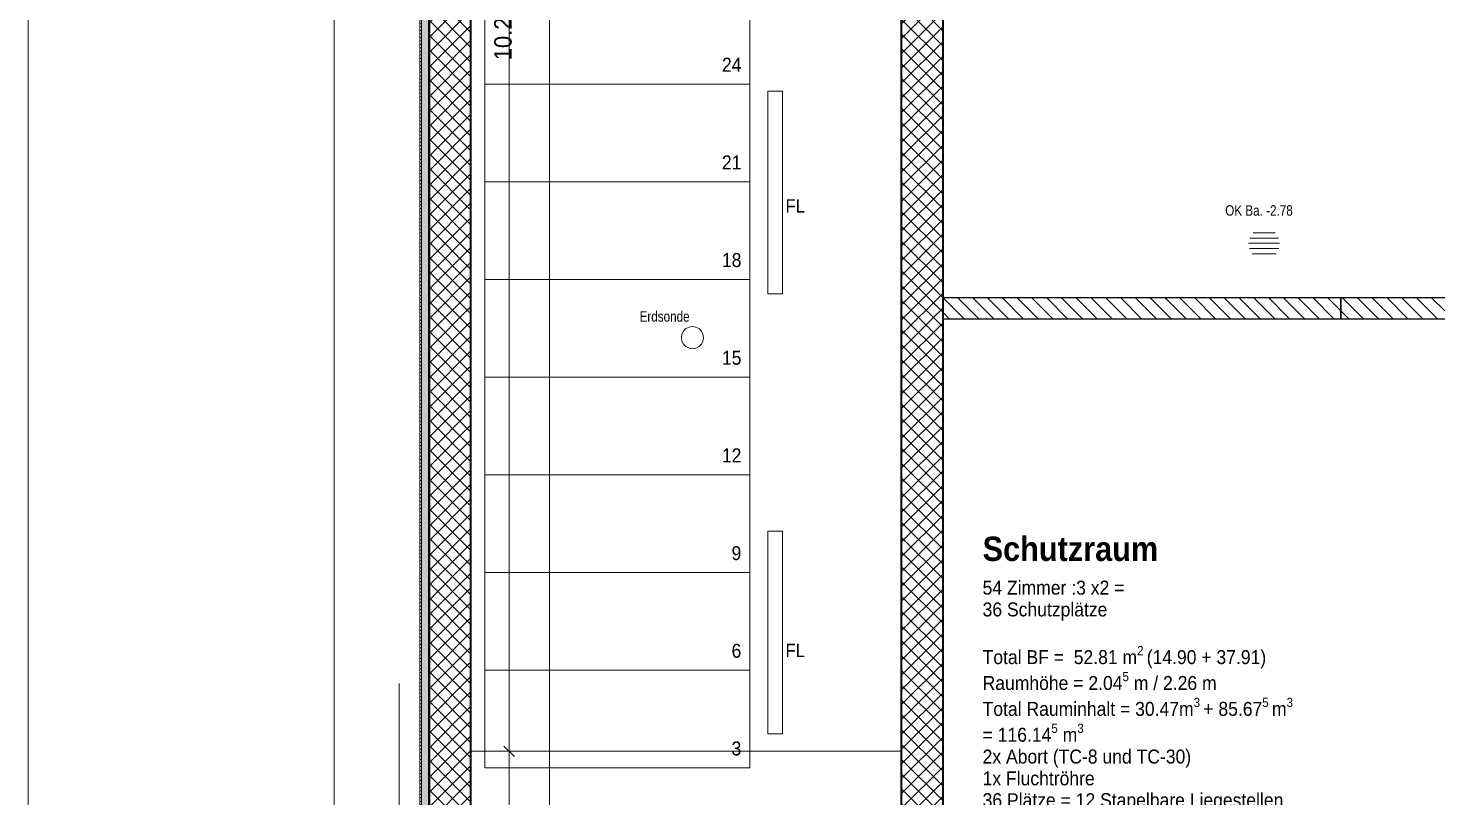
# Model space of a CAD drawing. Header units: metres. Extents: x -0.64 to 0.89, y -0.01 to 0.61.
# Drawn here: x 0.005 to 0.2081, y 0.2923 to 0.4024 of the extents above; entities that cross this region are included whole.
import ezdxf
from ezdxf.xclip import XClip

# ---------------------------------------------------------------- set-up
doc = ezdxf.new("R2010")
doc.units = ezdxf.units.M
doc.header["$MEASUREMENT"] = 0
doc.header["$XCLIPFRAME"] = 0
for name, pattern in [('Strich 2', [0.002822, 0.001411, -0.001411]), ('Strichpunkt 6_2_2mm Schnitt', [0.01, 0.006, -0.002, 0, -0.002]), ('Strichpunkt 9_2_2mm', [0.013, 0.009, -0.002, 0, -0.002])]:
    doc.linetypes.add(name, pattern=pattern)
for name, color, linetype in [('010 Aussenwände', 7, 'Continuous'), ('011_Stift 1.Grau', 7, 'Continuous'), ('011_Stift 2.Gelb', 7, 'Continuous'), ('015 Innenwände', 7, 'Continuous'), ('015 Innenwände Bauteilschraffuren', 7, 'Continuous'), ('015 Innenwände Schichttrennlinien', 7, 'Continuous'), ('055 Treppe 2D', 7, 'Continuous'), ('107 Schutzraum', 7, 'Continuous'), ('107 Schutzraum Schichttrennlinien', 7, 'Continuous'), ('160 Beschriftungen Ausführung', 7, 'Continuous'), ('340 Schutzraum', 7, 'Continuous'), ('910 Layout Planrahmen', 7, 'Continuous')]:
    doc.layers.add(name, color=color, linetype=linetype)
doc.styles.add('ERSTELLTER_STIL_3', font='Arial.ttf', dxfattribs={"width": 0.8})
doc.styles.add('ERSTELLTER_STIL_5', font='Arial.ttf', dxfattribs={"width": 0.9})
doc.styles.add('ERSTELLTER_STIL_6', font='Arial Bold.ttf', dxfattribs={"width": 0.9})
pattern_1 = [(45, (0.5632625, 0.7045894), (-0.0010606602, 0.0010606602), []), (135, (0.5632625, 0.7045894), (0.0010606602, 0.0010606602), [])]
pattern_2 = [(315, (0.5632625, 0.7045894), (0.00106066, 0.00106066), [])]

# ---------------------------------------------------------------- blocks, each defined once
blk = doc.blocks.new('*X16')
at = {"layer": '015 Innenwände Bauteilschraffuren', "linetype": 'Continuous', "lineweight": 0, "true_color": 0x000000}
for points in [[(0.06235, 0.39259), (0.06245, 0.39259), (0.06245, 0.40059), (0.06235, 0.40059)], [(0.06235, 0.37659), (0.06245, 0.37659), (0.06245, 0.38459), (0.06235, 0.38459)], [(0.06235, 0.36059), (0.06245, 0.36059), (0.06245, 0.36859), (0.06235, 0.36859)], [(0.06235, 0.34459), (0.06245, 0.34459), (0.06245, 0.35259), (0.06235, 0.35259)], [(0.06235, 0.32859), (0.06245, 0.32859), (0.06245, 0.33659), (0.06235, 0.33659)], [(0.06235, 0.31259), (0.06245, 0.31259), (0.06245, 0.32059), (0.06235, 0.32059)], [(0.06235, 0.29659), (0.06245, 0.29659), (0.06245, 0.30459), (0.06235, 0.30459)]]:
    blk.add_hatch(color=18, dxfattribs=at).paths.add_polyline_path(points)
blk = doc.blocks.new('Zeichnung_2_1', base_point=(0.56326, 0.70459))
at = {"layer": '010 Aussenwände', "linetype": 'Continuous', "lineweight": 13}
h = blk.add_hatch(dxfattribs=at)
h.set_pattern_fill('Layout___Dämmstoff__allg_8F', color=9, style=0, pattern_type=2)
h.set_pattern_definition([(0, (0.5632625, 0.7045894), (0, 0.00075), [])])
h.paths.add_polyline_path([(0.18062, 0.37311, 0.420859), (0.18062, 0.36993, 0.34992), (0.18373, 0.36993, 0.420859), (0.18373, 0.37311, 0.407599)])
at = {"layer": '015 Innenwände Bauteilschraffuren', "linetype": 'Continuous', "lineweight": 0, "true_color": 0x000000}
h = blk.add_hatch(dxfattribs=at)
h.set_pattern_fill('Dämmstoff__allgemein_ver_32', color=18, style=0, pattern_type=2)
h.set_pattern_definition([(2e-13, (0.5632625, 0.7045894), (0, 0.0005), [])])
h.paths.add_polyline_path([(0.06115, 0.23968), (0.06135, 0.23968), (0.06135, 0.58068), (0.06115, 0.58068)])
h = blk.add_hatch(dxfattribs=at)
h.set_pattern_fill('Dämmstoff__Polystyrol_XP_F3', color=18, style=0, pattern_type=2)
h.set_pattern_definition([(90, (0.5632625, 0.7045894), (-0.0004330127, 0), [0.00025, -0.0005]), (90, (0.563046, 0.7049644), (-0.0004330127, 0), [0.00025, -0.0005]), (150, (0.5632625, 0.7048394), (0.00021650635, 0.000375), [0.00025, -0.0005]), (150, (0.5628295, 0.7048394), (0.00021650635, 0.000375), [0.00025, -0.0005]), (210, (0.5632625, 0.7045894), (-0.00021650635, 0.000375), [0.00025, -0.0005]), (210, (0.5628295, 0.7045894), (-0.00021650635, 0.000375), [0.00025, -0.0005])])
h.paths.add_polyline_path([(0.06135, 0.24068), (0.06235, 0.24068), (0.06235, 0.57968), (0.06135, 0.57968)])
h = blk.add_hatch(dxfattribs=at)
h.set_pattern_fill('Beton_0001', color=18, style=0, pattern_type=2)
h.set_pattern_definition(pattern_1)
h.paths.add_polyline_path([(0.06845, 0.24678), (0.06845, 0.57358), (0.06245, 0.57358), (0.06245, 0.24678)])
h = blk.add_hatch(dxfattribs=at)
h.set_pattern_fill('Beton_0001', color=18, style=0, pattern_type=2)
h.set_pattern_definition(pattern_1)
h.paths.add_polyline_path([(0.13615, 0.24578), (0.13615, 0.40533), (0.13015, 0.40533), (0.13015, 0.24578)])
h = blk.add_hatch(dxfattribs=at)
h.set_pattern_fill('Kalksandstein_0001', color=18, style=0, pattern_type=2)
h.set_pattern_definition(pattern_2)
h.paths.add_polyline_path([(0.19317, 0.36378), (0.13615, 0.36378), (0.13615, 0.36078), (0.19317, 0.36078)])
h = blk.add_hatch(dxfattribs=at)
h.set_pattern_fill('Kalksandstein_0001', color=18, style=0, pattern_type=2)
h.set_pattern_definition(pattern_2)
h.paths.add_polyline_path([(0.20806, 0.36378), (0.19317, 0.36378), (0.19317, 0.36078), (0.20806, 0.36078)])
at = {"layer": '011_Stift 1.Grau', "color": 1, "linetype": 'Continuous', "lineweight": 13, "ltscale": 1000, "flags": 128}
blk.add_lwpolyline([(0.10181, 0.35803), (0.10172, 0.35854), (0.10151, 0.35901), (0.10117, 0.35935), (0.10071, 0.35956), (0.1002, 0.35964), (0.09974, 0.35956), (0.09927, 0.35935), (0.09893, 0.35901), (0.09868, 0.35854), (0.09863, 0.35803), (0.09868, 0.35757), (0.09893, 0.35711), (0.09927, 0.35677), (0.09974, 0.35655), (0.1002, 0.35647), (0.10071, 0.35655), (0.10117, 0.35677), (0.10151, 0.35711), (0.10172, 0.35757)], close=True, dxfattribs=at)
at = {"layer": '011_Stift 2.Gelb', "color": 7, "linetype": 'Strichpunkt 6_2_2mm Schnitt', "lineweight": 20, "ltscale": 1000}
blk.add_line((0.06845, 0.29878), (0.13015, 0.29878), dxfattribs=at)
at = {"layer": '015 Innenwände', "color": 7, "linetype": 'Strichpunkt 9_2_2mm', "lineweight": 13, "ltscale": 1000}
blk.add_line((0.05815, 0.30848), (0.05815, 0.23648), dxfattribs=at)
at = {"layer": '015 Innenwände', "color": 7, "linetype": 'Continuous', "lineweight": 13, "ltscale": 1000, "flags": 128}
blk.add_lwpolyline([(0.06115, 0.58088), (0.06115, 0.23968)], dxfattribs=at)
at = {"layer": '015 Innenwände', "color": 7, "linetype": 'Continuous', "lineweight": 35, "ltscale": 1000, "flags": 128}
for points in [[(0.06845, 0.24678), (0.06845, 0.57358)], [(0.13015, 0.41133), (0.13015, 0.24678)], [(0.13615, 0.24578), (0.13615, 0.40533)]]:
    blk.add_lwpolyline(points, dxfattribs=at)
at = {"layer": '015 Innenwände', "color": 7, "linetype": 'Continuous', "lineweight": 25, "ltscale": 1000, "flags": 128}
for points in [[(0.19317, 0.36378), (0.13615, 0.36378)], [(0.13615, 0.36378), (0.13615, 0.36078)], [(0.19317, 0.36078), (0.19317, 0.36378)], [(0.20806, 0.36378), (0.19317, 0.36378)], [(0.19317, 0.36378), (0.19317, 0.36078)], [(0.13615, 0.36078), (0.19317, 0.36078)], [(0.19317, 0.36078), (0.20806, 0.36078)]]:
    blk.add_lwpolyline(points, dxfattribs=at)
at = {"layer": '015 Innenwände Schichttrennlinien', "color": 7, "linetype": 'Continuous', "lineweight": 20, "ltscale": 1000}
for p, q in [((0.06135, 0.57968), (0.06135, 0.24068)), ((0.06235, 0.57958), (0.06235, 0.24078))]:
    blk.add_line(p, q, dxfattribs=at)
at = {"layer": '015 Innenwände Schichttrennlinien', "color": 7, "linetype": 'Continuous', "lineweight": 35, "ltscale": 1000}
blk.add_line((0.06245, 0.57358), (0.06245, 0.24678), dxfattribs=at)
at = {"layer": '107 Schutzraum', "color": 7, "linetype": 'Continuous', "lineweight": 13, "ltscale": 1000}
for p, q in [((0.04886, 0.24078), (0.04886, 0.57958)), ((0.07974, 0.24678), (0.07974, 0.57358)), ((0.07393, 0.29878), (0.07393, 0.50458)), ((0.07534, 0.29878), (0.06993, 0.29878)), ((0.07318, 0.29953), (0.07468, 0.29803)), ((0.07393, 0.24678), (0.07393, 0.29878))]:
    blk.add_line(p, q, dxfattribs=at)
at = {"layer": '107 Schutzraum Schichttrennlinien', "color": 7, "linetype": 'Continuous', "lineweight": 13, "ltscale": 1000, "flags": 128}
for points in [[(0.11312, 0.3934), (0.11312, 0.36436), (0.11102, 0.36436), (0.11102, 0.3934)], [(0.11312, 0.33033), (0.11312, 0.3013), (0.11102, 0.3013), (0.11102, 0.33033)]]:
    blk.add_lwpolyline(points, close=True, dxfattribs=at)
at = {"layer": '340 Schutzraum', "color": 7, "linetype": 'Strich 2', "lineweight": 13, "ltscale": 1000}
for p, q in [((0.07045, 0.39438), (0.07045, 0.40838)), ((0.10845, 0.40838), (0.10845, 0.39438)), ((0.07045, 0.38038), (0.07045, 0.39438)), ((0.07045, 0.39438), (0.10845, 0.39438)), ((0.10845, 0.39438), (0.07045, 0.39438)), ((0.10845, 0.39438), (0.10845, 0.38038)), ((0.07045, 0.36638), (0.07045, 0.38038)), ((0.07045, 0.38038), (0.10845, 0.38038)), ((0.10845, 0.38038), (0.07045, 0.38038)), ((0.10845, 0.38038), (0.10845, 0.36638)), ((0.07045, 0.35238), (0.07045, 0.36638)), ((0.07045, 0.36638), (0.10845, 0.36638)), ((0.10845, 0.36638), (0.07045, 0.36638)), ((0.10845, 0.36638), (0.10845, 0.35238)), ((0.07045, 0.33838), (0.07045, 0.35238)), ((0.07045, 0.35238), (0.10845, 0.35238)), ((0.10845, 0.35238), (0.07045, 0.35238)), ((0.10845, 0.35238), (0.10845, 0.33838)), ((0.07045, 0.32438), (0.07045, 0.33838)), ((0.07045, 0.33838), (0.10845, 0.33838)), ((0.10845, 0.33838), (0.07045, 0.33838)), ((0.10845, 0.33838), (0.10845, 0.32438)), ((0.07045, 0.31038), (0.07045, 0.32438)), ((0.07045, 0.32438), (0.10845, 0.32438)), ((0.10845, 0.32438), (0.07045, 0.32438)), ((0.10845, 0.32438), (0.10845, 0.31038)), ((0.07045, 0.29638), (0.07045, 0.31038)), ((0.07045, 0.31038), (0.10845, 0.31038)), ((0.10845, 0.31038), (0.07045, 0.31038)), ((0.10845, 0.31038), (0.10845, 0.29638)), ((0.10845, 0.29638), (0.07045, 0.29638))]:
    blk.add_line(p, q, dxfattribs=at)
at = {"color": 7, "linetype": 'Continuous', "lineweight": 13, "ltscale": 1000}
blk.add_blockref('*X16', (0, 0), dxfattribs=at)
at = {"layer": '055 Treppe 2D', "color": 7, "linetype": 'Continuous', "lineweight": 13, "insert": (0.09263, 0.36033), "char_height": 0.0015, "attachment_point": 7, "style": 'ERSTELLTER_STIL_3'}
blk.add_mtext('\\A1;{\\pql;\\fArial|b0|i0|c0|p0;\\W0.800000;Erdsonde}', dxfattribs=at)
at = {"layer": '107 Schutzraum', "color": 7, "linetype": 'Continuous', "lineweight": 13, "insert": (0.07433, 0.39782), "char_height": 0.0025, "attachment_point": 7, "rotation": 90, "style": 'ERSTELLTER_STIL_5'}
blk.add_mtext('\\A1;{\\pql;\\fArial|b0|i0|c0|p0;\\W0.900000;10.29}', dxfattribs=at)
at = {"layer": '160 Beschriftungen Ausführung', "color": 7, "linetype": 'Continuous', "lineweight": 13, "insert": (0.18628, 0.37552), "char_height": 0.0015, "attachment_point": 9, "style": 'ERSTELLTER_STIL_3'}
blk.add_mtext('\\A1;{\\pqr;\\fArial|b0|i0|c0|p0;\\W0.800000;OK Ba. -2.78}', dxfattribs=at)
at = {"layer": '340 Schutzraum', "color": 7, "linetype": 'Continuous', "lineweight": 13, "attachment_point": 1, "style": 'ERSTELLTER_STIL_5'}
for s, insert, char_height in [('\\A1;{\\pql;\\fArial|b0|i0|c0|p0;\\W0.900000;24}', (0.10444, 0.39818), 0.002), ('\\A1;{\\pql;\\fArial|b0|i0|c0|p0;\\W0.900000;21}', (0.10444, 0.38418), 0.002), ('\\A1;{\\pql;\\fArial|b0|i0|c0|p0;\\W0.900000;FL}', (0.11356, 0.37789), 0.0019), ('\\A1;{\\pql;\\fArial|b0|i0|c0|p0;\\W0.900000;18}', (0.10444, 0.37018), 0.002), ('\\A1;{\\pql;\\fArial|b0|i0|c0|p0;\\W0.900000;15}', (0.10444, 0.35618), 0.002), ('\\A1;{\\pql;\\fArial|b0|i0|c0|p0;\\W0.900000;12}', (0.10444, 0.34218), 0.002), ('\\A1;{\\pql;\\fArial|b0|i0|c0|p0;\\W0.900000;9}', (0.10582, 0.32818), 0.002), ('\\A1;{\\pql;\\fArial|b0|i0|c0|p0;\\W0.900000;6}', (0.10582, 0.31418), 0.002), ('\\A1;{\\pql;\\fArial|b0|i0|c0|p0;\\W0.900000;FL}', (0.11356, 0.31419), 0.0019), ('\\A1;{\\pql;\\fArial|b0|i0|c0|p0;\\W0.900000;3}', (0.10582, 0.30018), 0.002)]:
    blk.add_mtext(s, dxfattribs=dict(at, insert=insert, char_height=char_height))

msp = doc.modelspace()

# ---------------------------------------------------------------- linework, layer by layer
at = {"layer": '910 Layout Planrahmen', "color": 7, "linetype": 'Continuous', "lineweight": 13, "ltscale": 1000}
msp.add_line((0.005, 0.594), (0.005, 0.01), dxfattribs=at)

# ---------------------------------------------------------------- block references
at = {"layer": '011_Stift 1.Grau', "color": 7, "linetype": 'Continuous', "lineweight": 13, "ltscale": 1000}
ref = msp.add_blockref('Zeichnung_2_1', (0.56326, 0.70459), dxfattribs=at)
XClip(ref).set_block_clipping_path([(0.0069622951, 0.0772468264), (0.2080568708, 0.594)])

# ---------------------------------------------------------------- texts
at = {"color": 7, "linetype": 'Continuous', "lineweight": 13, "insert": (0.14181, 0.32955), "char_height": 0.0035, "attachment_point": 1, "style": 'ERSTELLTER_STIL_6'}
msp.add_mtext('\\A1;{\\pql;\\fArial|b1|i0|c0|p0;\\W0.900000;Schutzraum}', dxfattribs=at)
at = {"color": 7, "linetype": 'Continuous', "lineweight": 13, "insert": (0.14181, 0.32323), "char_height": 0.002, "attachment_point": 1, "line_spacing_factor": 0.937267, "style": 'ERSTELLTER_STIL_5'}
msp.add_mtext('\\A1;{\\pql;\\fArial|b0|i0|c0|p0;\\W0.900000;54 Zimmer :3 x2 = \\P\\pql;\\fArial|b0|i0|c0|p0;\\W0.900000;36 Schutzplätze\\P\\pql;\\fArial|b0|i0|c0|p0;\\W0.900000;\\P\\pql;\\fArial|b0|i0|c0|p0;\\W0.900000;Total BF =  52.81 m\\fArial|b0|i0|c0|p0;\\W0.900000;\\A1{\\H.66x;\\S2 ^  ;}\\fArial|b0|i0|c0|p0;\\W0.900000;(14.90 + 37.91)\\P\\pql;\\fArial|b0|i0|c0|p0;\\W0.900000;Raumhöhe = 2.04\\fArial|b0|i0|c0|p0;\\W0.900000;\\A1{\\H.66x;\\S5^  ;}\\fArial|b0|i0|c0|p0;\\W0.900000; m / 2.26 m\\P\\pql;\\fArial|b0|i0|c0|p0;\\W0.900000;Total Rauminhalt = 30.47m\\fArial|b0|i0|c0|p0;\\W0.900000;\\A1{\\H.66x;\\S3 ^  ;}\\fArial|b0|i0|c0|p0;\\W0.900000;+ 85.67\\fArial|b0|i0|c0|p0;\\W0.900000;\\A1{\\H.66x;\\S5 ^  ;}\\fArial|b0|i0|c0|p0;\\W0.900000;m\\fArial|b0|i0|c0|p0;\\W0.900000;\\A1{\\H.66x;\\S3 ^  ;}\\P\\pql;\\fArial|b0|i0|c0|p0;\\W0.900000;= 116.14\\fArial|b0|i0|c0|p0;\\W0.900000;\\A1{\\H.66x;\\S5^  ;}\\fArial|b0|i0|c0|p0;\\W0.900000; m\\fArial|b0|i0|c0|p0;\\W0.900000;\\A1{\\H.66x;\\S3^  ;}\\P\\pql;\\fArial|b0|i0|c0|p0;\\W0.900000;2x Abort (TC-8 und TC-30)\\P\\pql;\\fArial|b0|i0|c0|p0;\\W0.900000;1x Fluchtröhre\\P\\pql;\\fArial|b0|i0|c0|p0;\\W0.900000;36 Plätze = 12 Stapelbare Liegestellen\\P\\pql;\\fArial|b0|i0|c0|p0;\\W0.900000;1x VA 150\\P\\pql;\\fArial|b0|i0|c0|p0;\\W0.900000;\\P\\pql;\\fArial|b0|i0|c0|p0;\\W0.900000;In Friedenszeiten Betten im Aborthäuschen lagern}', dxfattribs=at)

doc.saveas('drawing.dxf')
